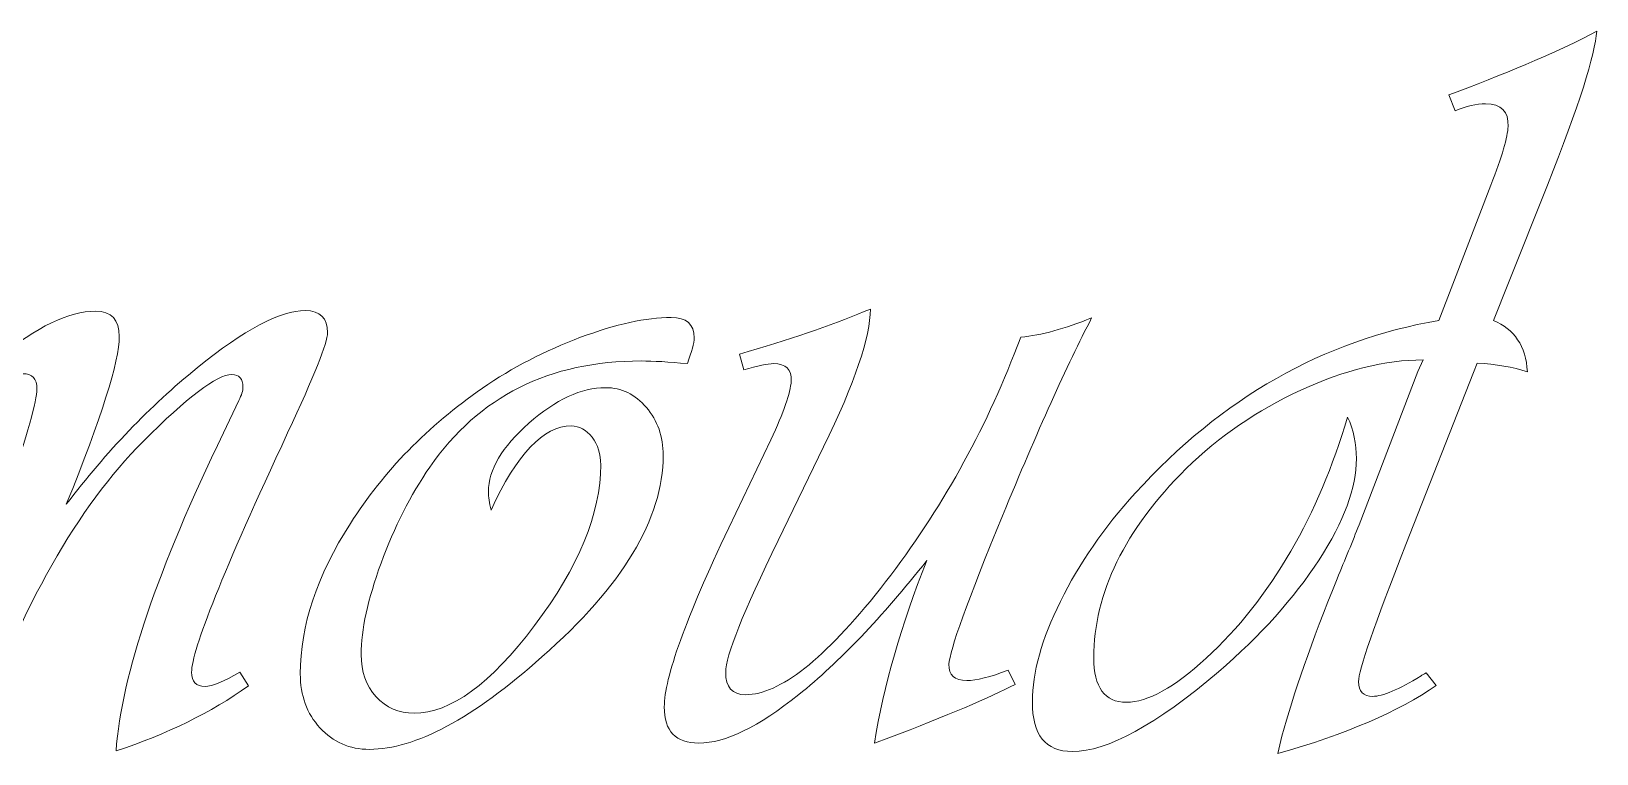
# Model space of a CAD drawing. Header units: millimetres. Extents: x -294 to -67, y -339 to 1001.
# Drawn here: x -82.0355 to -81.5501, y -22.2845 to -22.0607 of the extents above; entities that cross this region are included whole.
import ezdxf

# ---------------------------------------------------------------- set-up
doc = ezdxf.new("R2010")
doc.units = ezdxf.units.MM
doc.header["$LTSCALE"] = 500
doc.header["$MEASUREMENT"] = 0
doc.layers.add('Dim', color=142, linetype='Continuous', lineweight=0)
doc.layers.add('UG-Khartosha', color=11, linetype='Continuous', lineweight=20)

# ---------------------------------------------------------------- blocks, each defined once
blk = doc.blocks.new('fghty')
at = {"layer": 'UG-Khartosha'}
for points, knots in [([(-278.46735, -81.60847), (-278.46782, -81.61599), (-278.47312, -81.63265), (-278.48337, -81.65852), (-278.48337, -81.65852), (-278.48337, -81.65852), (-278.49601, -81.69021), (-278.49601, -81.69021), (-278.49601, -81.69021), (-278.49601, -81.69021), (-278.50097, -81.7025), (-278.50097, -81.7025), (-278.50097, -81.7025), (-278.49415, -81.70524), (-278.49042, -81.71083), (-278.4899, -81.71922), (-278.4899, -81.71922), (-278.49468, -81.71765), (-278.50009, -81.71672), (-278.50627, -81.71637), (-278.50627, -81.71637), (-278.50627, -81.71637), (-278.50743, -81.7194), (-278.50743, -81.7194), (-278.50743, -81.7194), (-278.50743, -81.7194), (-278.52946, -81.77538), (-278.52946, -81.77538), (-278.52946, -81.77538), (-278.53971, -81.80149), (-278.54484, -81.81628), (-278.54484, -81.81995), (-278.54484, -81.81995), (-278.54484, -81.82316), (-278.54332, -81.82473), (-278.54024, -81.82473), (-278.54024, -81.82473), (-278.53703, -81.82473), (-278.53179, -81.82252), (-278.52451, -81.81809), (-278.52451, -81.81809), (-278.52415, -81.81786), (-278.52363, -81.8175), (-278.52282, -81.81704), (-278.52282, -81.81704), (-278.52282, -81.81704), (-278.51955, -81.82117), (-278.51955, -81.82117), (-278.51955, -81.82117), (-278.53185, -81.82968), (-278.54903, -81.83708), (-278.57111, -81.84337), (-278.57111, -81.84337), (-278.57111, -81.84337), (-278.56977, -81.83772), (-278.56977, -81.83772), (-278.56977, -81.83772), (-278.5661, -81.82409), (-278.56016, -81.80702), (-278.55183, -81.78651), (-278.55183, -81.78651), (-278.54921, -81.78022), (-278.54682, -81.77439), (-278.54466, -81.76892), (-278.54466, -81.76892), (-278.54466, -81.76892), (-278.52555, -81.71911), (-278.52555, -81.71911), (-278.52555, -81.71911), (-278.52555, -81.71911), (-278.52387, -81.71532), (-278.52387, -81.71532), (-278.52387, -81.71532), (-278.53616, -81.71532), (-278.54938, -81.71858), (-278.5636, -81.72516), (-278.5636, -81.72516), (-278.57781, -81.73169), (-278.59028, -81.7402), (-278.60094, -81.75068), (-278.60094, -81.75068), (-278.62098, -81.77061), (-278.631, -81.79106), (-278.631, -81.81215), (-278.631, -81.81215), (-278.631, -81.82182), (-278.62745, -81.82665), (-278.6204, -81.82665), (-278.6204, -81.82665), (-278.61347, -81.82665), (-278.60479, -81.82188), (-278.59442, -81.81232), (-278.59442, -81.81232), (-278.58399, -81.80276), (-278.57478, -81.79111), (-278.56686, -81.77748), (-278.56686, -81.77748), (-278.55934, -81.76449), (-278.55317, -81.74998), (-278.54839, -81.7339), (-278.54839, -81.7339), (-278.54647, -81.73816), (-278.54554, -81.74264), (-278.54554, -81.74742), (-278.54554, -81.74742), (-278.54554, -81.75686), (-278.54962, -81.76787), (-278.55771, -81.78033), (-278.55771, -81.78033), (-278.56587, -81.79286), (-278.57676, -81.80498), (-278.5904, -81.81675), (-278.5904, -81.81675), (-278.61079, -81.83405), (-278.62663, -81.84267), (-278.63799, -81.84267), (-278.63799, -81.84267), (-278.64668, -81.84267), (-278.65099, -81.83726), (-278.65099, -81.82648), (-278.65099, -81.82648), (-278.65099, -81.81698), (-278.64796, -81.80615), (-278.64184, -81.79385), (-278.64184, -81.79385), (-278.63578, -81.78156), (-278.62768, -81.76985), (-278.61754, -81.75866), (-278.61754, -81.75866), (-278.58923, -81.72761), (-278.55625, -81.70891), (-278.51874, -81.7025), (-278.51874, -81.7025), (-278.51874, -81.7025), (-278.51413, -81.69073), (-278.51413, -81.69073), (-278.51413, -81.69073), (-278.51413, -81.69073), (-278.50184, -81.65852), (-278.50184, -81.65852), (-278.50184, -81.65852), (-278.49817, -81.64919), (-278.49631, -81.64279), (-278.49619, -81.6394), (-278.49619, -81.6394), (-278.49596, -81.63451), (-278.4984, -81.63206), (-278.50353, -81.63206), (-278.50353, -81.63206), (-278.5065, -81.63206), (-278.50977, -81.63282), (-278.51344, -81.63428), (-278.51344, -81.63428), (-278.51344, -81.63428), (-278.51548, -81.62915), (-278.51548, -81.62915), (-278.51548, -81.62915), (-278.51548, -81.62915), (-278.51274, -81.6281), (-278.51274, -81.6281), (-278.51274, -81.6281), (-278.49421, -81.62117), (-278.47906, -81.61465), (-278.46735, -81.60847)], [0, 0, 0, 0, 0.02439, 0.02439, 0.02439, 0.02439, 0.04878, 0.04878, 0.04878, 0.04878, 0.073171, 0.073171, 0.073171, 0.073171, 0.097561, 0.097561, 0.097561, 0.097561, 0.121951, 0.121951, 0.121951, 0.121951, 0.146341, 0.146341, 0.146341, 0.146341, 0.170732, 0.170732, 0.170732, 0.170732, 0.195122, 0.195122, 0.195122, 0.195122, 0.219512, 0.219512, 0.219512, 0.219512, 0.243902, 0.243902, 0.243902, 0.243902, 0.268293, 0.268293, 0.268293, 0.268293, 0.292683, 0.292683, 0.292683, 0.292683, 0.317073, 0.317073, 0.317073, 0.317073, 0.341463, 0.341463, 0.341463, 0.341463, 0.365854, 0.365854, 0.365854, 0.365854, 0.390244, 0.390244, 0.390244, 0.390244, 0.414634, 0.414634, 0.414634, 0.414634, 0.439024, 0.439024, 0.439024, 0.439024, 0.463415, 0.463415, 0.463415, 0.463415, 0.487805, 0.487805, 0.487805, 0.487805, 0.512195, 0.512195, 0.512195, 0.512195, 0.536585, 0.536585, 0.536585, 0.536585, 0.560976, 0.560976, 0.560976, 0.560976, 0.585366, 0.585366, 0.585366, 0.585366, 0.609756, 0.609756, 0.609756, 0.609756, 0.634146, 0.634146, 0.634146, 0.634146, 0.658537, 0.658537, 0.658537, 0.658537, 0.682927, 0.682927, 0.682927, 0.682927, 0.707317, 0.707317, 0.707317, 0.707317, 0.731707, 0.731707, 0.731707, 0.731707, 0.756098, 0.756098, 0.756098, 0.756098, 0.780488, 0.780488, 0.780488, 0.780488, 0.804878, 0.804878, 0.804878, 0.804878, 0.829268, 0.829268, 0.829268, 0.829268, 0.853659, 0.853659, 0.853659, 0.853659, 0.878049, 0.878049, 0.878049, 0.878049, 0.902439, 0.902439, 0.902439, 0.902439, 0.926829, 0.926829, 0.926829, 0.926829, 0.95122, 0.95122, 0.95122, 0.95122, 0.97561, 0.97561, 0.97561, 0.97561, 1, 1, 1, 1]), ([(-278.90884, -81.81686), (-278.90884, -81.81686), (-278.9061, -81.82135), (-278.9061, -81.82135), (-278.9061, -81.82135), (-278.91822, -81.82997), (-278.93255, -81.83702), (-278.94916, -81.8425), (-278.94916, -81.8425), (-278.94735, -81.81768), (-278.93564, -81.78319), (-278.91414, -81.73903), (-278.91414, -81.73903), (-278.91414, -81.73903), (-278.90919, -81.72848), (-278.90919, -81.72848), (-278.90919, -81.72848), (-278.90832, -81.72674), (-278.90785, -81.72534), (-278.90785, -81.72417), (-278.90785, -81.72417), (-278.90785, -81.72144), (-278.90907, -81.72009), (-278.91146, -81.72009), (-278.91146, -81.72009), (-278.9163, -81.72009), (-278.92597, -81.72738), (-278.94042, -81.74194), (-278.94042, -81.74194), (-278.9509, -81.75243), (-278.96081, -81.76577), (-278.97007, -81.78208), (-278.97007, -81.78208), (-278.97933, -81.79834), (-278.98685, -81.81529), (-278.99268, -81.83295), (-278.99268, -81.83295), (-278.99938, -81.83463), (-279.00742, -81.83784), (-279.01674, -81.8425), (-279.01674, -81.8425), (-279.01674, -81.8425), (-279.01487, -81.83772), (-279.01487, -81.83772), (-279.01487, -81.83772), (-279.01487, -81.83772), (-279.00462, -81.81261), (-279.00462, -81.81261), (-279.00462, -81.81261), (-278.9971, -81.79409), (-278.99029, -81.77579), (-278.98411, -81.75767), (-278.98411, -81.75767), (-278.978, -81.73961), (-278.97491, -81.7286), (-278.97491, -81.72476), (-278.97491, -81.72476), (-278.97491, -81.72144), (-278.97642, -81.7198), (-278.97951, -81.7198), (-278.97951, -81.7198), (-278.98341, -81.7198), (-278.98982, -81.72441), (-278.9988, -81.73355), (-278.9988, -81.73355), (-279.00782, -81.7427), (-279.01616, -81.75319), (-279.02391, -81.76501), (-279.02391, -81.76501), (-279.0373, -81.78576), (-279.04901, -81.80865), (-279.05892, -81.83382), (-279.05892, -81.83382), (-279.06037, -81.83422), (-279.06125, -81.83452), (-279.06148, -81.83463), (-279.06148, -81.83463), (-279.06148, -81.83463), (-279.07051, -81.8379), (-279.07051, -81.8379), (-279.07051, -81.8379), (-279.07412, -81.83912), (-279.07791, -81.84057), (-279.08176, -81.84215), (-279.08176, -81.84215), (-279.07902, -81.83638), (-279.07372, -81.82385), (-279.06573, -81.80463), (-279.06573, -81.80463), (-279.06573, -81.80463), (-279.05239, -81.77253), (-279.05239, -81.77253), (-279.05239, -81.77253), (-279.04243, -81.74818), (-279.03725, -81.73297), (-279.03689, -81.72691), (-279.03689, -81.72691), (-279.03666, -81.72284), (-279.03829, -81.7208), (-279.04185, -81.7208), (-279.04185, -81.7208), (-279.04412, -81.7208), (-279.0475, -81.72184), (-279.05204, -81.72388), (-279.05204, -81.72388), (-279.05204, -81.72388), (-279.05414, -81.71841), (-279.05414, -81.71841), (-279.05414, -81.71841), (-279.04423, -81.7145), (-279.03148, -81.70775), (-279.01586, -81.69807), (-279.01586, -81.69807), (-279.01586, -81.69807), (-279.01213, -81.69569), (-279.01213, -81.69569), (-279.01213, -81.69569), (-279.01178, -81.69831), (-279.01161, -81.70052), (-279.01161, -81.70233), (-279.01161, -81.70233), (-279.01161, -81.712), (-279.01755, -81.73128), (-279.02938, -81.76006), (-279.02938, -81.76006), (-278.99775, -81.71969), (-278.97322, -81.69947), (-278.9558, -81.69947), (-278.9558, -81.69947), (-278.95067, -81.69947), (-278.94811, -81.70221), (-278.94811, -81.70769), (-278.94811, -81.70769), (-278.94811, -81.71584), (-278.95388, -81.73408), (-278.96535, -81.76228), (-278.96535, -81.76228), (-278.95225, -81.74509), (-278.93809, -81.73029), (-278.92277, -81.71788), (-278.92277, -81.71788), (-278.90744, -81.70547), (-278.89573, -81.6993), (-278.88752, -81.6993), (-278.88752, -81.6993), (-278.88274, -81.6993), (-278.88035, -81.70168), (-278.88035, -81.70646), (-278.88035, -81.70646), (-278.88035, -81.70978), (-278.88466, -81.72062), (-278.89334, -81.73909), (-278.89334, -81.73909), (-278.91414, -81.78377), (-278.92457, -81.80976), (-278.92457, -81.81692), (-278.92457, -81.81692), (-278.92457, -81.82001), (-278.92311, -81.82153), (-278.92015, -81.82153), (-278.92015, -81.82153), (-278.91799, -81.82153), (-278.9142, -81.81995), (-278.90884, -81.81686)], [0, 0, 0, 0, 0.02439, 0.02439, 0.02439, 0.02439, 0.04878, 0.04878, 0.04878, 0.04878, 0.073171, 0.073171, 0.073171, 0.073171, 0.097561, 0.097561, 0.097561, 0.097561, 0.121951, 0.121951, 0.121951, 0.121951, 0.146341, 0.146341, 0.146341, 0.146341, 0.170732, 0.170732, 0.170732, 0.170732, 0.195122, 0.195122, 0.195122, 0.195122, 0.219512, 0.219512, 0.219512, 0.219512, 0.243902, 0.243902, 0.243902, 0.243902, 0.268293, 0.268293, 0.268293, 0.268293, 0.292683, 0.292683, 0.292683, 0.292683, 0.317073, 0.317073, 0.317073, 0.317073, 0.341463, 0.341463, 0.341463, 0.341463, 0.365854, 0.365854, 0.365854, 0.365854, 0.390244, 0.390244, 0.390244, 0.390244, 0.414634, 0.414634, 0.414634, 0.414634, 0.439024, 0.439024, 0.439024, 0.439024, 0.463415, 0.463415, 0.463415, 0.463415, 0.487805, 0.487805, 0.487805, 0.487805, 0.512195, 0.512195, 0.512195, 0.512195, 0.536585, 0.536585, 0.536585, 0.536585, 0.560976, 0.560976, 0.560976, 0.560976, 0.585366, 0.585366, 0.585366, 0.585366, 0.609756, 0.609756, 0.609756, 0.609756, 0.634146, 0.634146, 0.634146, 0.634146, 0.658537, 0.658537, 0.658537, 0.658537, 0.682927, 0.682927, 0.682927, 0.682927, 0.707317, 0.707317, 0.707317, 0.707317, 0.731707, 0.731707, 0.731707, 0.731707, 0.756098, 0.756098, 0.756098, 0.756098, 0.780488, 0.780488, 0.780488, 0.780488, 0.804878, 0.804878, 0.804878, 0.804878, 0.829268, 0.829268, 0.829268, 0.829268, 0.853659, 0.853659, 0.853659, 0.853659, 0.878049, 0.878049, 0.878049, 0.878049, 0.902439, 0.902439, 0.902439, 0.902439, 0.926829, 0.926829, 0.926829, 0.926829, 0.95122, 0.95122, 0.95122, 0.95122, 0.97561, 0.97561, 0.97561, 0.97561, 1, 1, 1, 1]), ([(-278.76325, -81.71654), (-278.76931, -81.71596), (-278.77432, -81.71567), (-278.77828, -81.71567), (-278.77828, -81.71567), (-278.80817, -81.71567), (-278.83112, -81.72715), (-278.84703, -81.75016), (-278.84703, -81.75016), (-278.85332, -81.75925), (-278.85862, -81.76967), (-278.86293, -81.78144), (-278.86293, -81.78144), (-278.86724, -81.79327), (-278.8694, -81.80312), (-278.8694, -81.8111), (-278.8694, -81.8111), (-278.8694, -81.81669), (-278.86777, -81.82123), (-278.86456, -81.82484), (-278.86456, -81.82484), (-278.8613, -81.8284), (-278.85716, -81.83021), (-278.85216, -81.83021), (-278.85216, -81.83021), (-278.84033, -81.83021), (-278.82728, -81.82071), (-278.81295, -81.80172), (-278.81295, -81.80172), (-278.79861, -81.78267), (-278.79145, -81.76525), (-278.79145, -81.74946), (-278.79145, -81.74946), (-278.79145, -81.74591), (-278.79238, -81.74293), (-278.79424, -81.74048), (-278.79424, -81.74048), (-278.79617, -81.73804), (-278.79838, -81.73681), (-278.801, -81.73681), (-278.801, -81.73681), (-278.81009, -81.73681), (-278.81877, -81.74591), (-278.8271, -81.76414), (-278.8271, -81.76414), (-278.82769, -81.76187), (-278.82797, -81.75989), (-278.82797, -81.75814), (-278.82797, -81.75814), (-278.82797, -81.75109), (-278.82361, -81.74369), (-278.81481, -81.73594), (-278.81481, -81.73594), (-278.80607, -81.72819), (-278.79774, -81.72435), (-278.78988, -81.72435), (-278.78988, -81.72435), (-278.78469, -81.72435), (-278.7802, -81.72651), (-278.77659, -81.73076), (-278.77659, -81.73076), (-278.77292, -81.73501), (-278.77112, -81.74025), (-278.77112, -81.74637), (-278.77112, -81.74637), (-278.77112, -81.76699), (-278.78428, -81.78884), (-278.81056, -81.81191), (-278.81056, -81.81191), (-278.83304, -81.83195), (-278.8518, -81.84197), (-278.86666, -81.84197), (-278.86666, -81.84197), (-278.87319, -81.84197), (-278.87855, -81.83965), (-278.8828, -81.83498), (-278.8828, -81.83498), (-278.88705, -81.83032), (-278.88921, -81.82444), (-278.88921, -81.81739), (-278.88921, -81.81739), (-278.88921, -81.80183), (-278.88379, -81.78552), (-278.87289, -81.76851), (-278.87289, -81.76851), (-278.86206, -81.7515), (-278.84773, -81.73681), (-278.82996, -81.72452), (-278.82996, -81.72452), (-278.82023, -81.71782), (-278.80951, -81.71235), (-278.79797, -81.70798), (-278.79797, -81.70798), (-278.78644, -81.70367), (-278.77665, -81.70151), (-278.76855, -81.70151), (-278.76855, -81.70151), (-278.76354, -81.70151), (-278.76104, -81.70372), (-278.76104, -81.70815), (-278.76104, -81.70815), (-278.76104, -81.70984), (-278.76179, -81.71264), (-278.76325, -81.71654)], [0, 0, 0, 0, 0.038462, 0.038462, 0.038462, 0.038462, 0.076923, 0.076923, 0.076923, 0.076923, 0.115385, 0.115385, 0.115385, 0.115385, 0.153846, 0.153846, 0.153846, 0.153846, 0.192308, 0.192308, 0.192308, 0.192308, 0.230769, 0.230769, 0.230769, 0.230769, 0.269231, 0.269231, 0.269231, 0.269231, 0.307692, 0.307692, 0.307692, 0.307692, 0.346154, 0.346154, 0.346154, 0.346154, 0.384615, 0.384615, 0.384615, 0.384615, 0.423077, 0.423077, 0.423077, 0.423077, 0.461538, 0.461538, 0.461538, 0.461538, 0.5, 0.5, 0.5, 0.5, 0.538462, 0.538462, 0.538462, 0.538462, 0.576923, 0.576923, 0.576923, 0.576923, 0.615385, 0.615385, 0.615385, 0.615385, 0.653846, 0.653846, 0.653846, 0.653846, 0.692308, 0.692308, 0.692308, 0.692308, 0.730769, 0.730769, 0.730769, 0.730769, 0.769231, 0.769231, 0.769231, 0.769231, 0.807692, 0.807692, 0.807692, 0.807692, 0.846154, 0.846154, 0.846154, 0.846154, 0.884615, 0.884615, 0.884615, 0.884615, 0.923077, 0.923077, 0.923077, 0.923077, 0.961538, 0.961538, 0.961538, 0.961538, 1, 1, 1, 1]), ([(-278.6317, -81.70168), (-278.63962, -81.71689), (-278.64935, -81.73839), (-278.66071, -81.766), (-278.66071, -81.766), (-278.67207, -81.79368), (-278.6779, -81.80976), (-278.67814, -81.8143), (-278.67814, -81.8143), (-278.67825, -81.81786), (-278.67633, -81.8196), (-278.67231, -81.8196), (-278.67231, -81.8196), (-278.66922, -81.8196), (-278.66473, -81.81849), (-278.65885, -81.81622), (-278.65885, -81.81622), (-278.65885, -81.81622), (-278.65658, -81.82083), (-278.65658, -81.82083), (-278.65658, -81.82083), (-278.66491, -81.82514), (-278.6786, -81.83096), (-278.69771, -81.83825), (-278.69771, -81.83825), (-278.69771, -81.83825), (-278.70237, -81.83993), (-278.70237, -81.83993), (-278.70237, -81.83993), (-278.6994, -81.82141), (-278.69369, -81.8016), (-278.6853, -81.78051), (-278.6853, -81.78051), (-278.69998, -81.79909), (-278.71385, -81.8136), (-278.72701, -81.82415), (-278.72701, -81.82415), (-278.74012, -81.83469), (-278.75096, -81.83993), (-278.75952, -81.83993), (-278.75952, -81.83993), (-278.76704, -81.83993), (-278.77076, -81.83603), (-278.77076, -81.82817), (-278.77076, -81.82817), (-278.77076, -81.81873), (-278.76377, -81.79933), (-278.74979, -81.76997), (-278.74979, -81.76997), (-278.74979, -81.76997), (-278.7361, -81.7413), (-278.7361, -81.7413), (-278.7361, -81.7413), (-278.73191, -81.73239), (-278.72969, -81.72604), (-278.72946, -81.72219), (-278.72946, -81.72219), (-278.72923, -81.71841), (-278.73115, -81.71654), (-278.73529, -81.71654), (-278.73529, -81.71654), (-278.73709, -81.71654), (-278.7403, -81.71724), (-278.74484, -81.71858), (-278.74484, -81.71858), (-278.74484, -81.71858), (-278.74624, -81.71346), (-278.74624, -81.71346), (-278.74624, -81.71346), (-278.74624, -81.71346), (-278.7435, -81.71258), (-278.7435, -81.71258), (-278.7435, -81.71258), (-278.72754, -81.70792), (-278.71431, -81.70332), (-278.70371, -81.69877), (-278.70371, -81.69877), (-278.70371, -81.70786), (-278.70878, -81.72284), (-278.71892, -81.74363), (-278.71892, -81.74363), (-278.71892, -81.74363), (-278.73371, -81.77404), (-278.73371, -81.77404), (-278.73371, -81.77404), (-278.74507, -81.79735), (-278.75078, -81.81162), (-278.75078, -81.81686), (-278.75078, -81.81686), (-278.75078, -81.82176), (-278.74863, -81.8242), (-278.74432, -81.8242), (-278.74432, -81.8242), (-278.73325, -81.8242), (-278.71862, -81.81267), (-278.70045, -81.78966), (-278.70045, -81.78966), (-278.68227, -81.76659), (-278.66776, -81.74119), (-278.65693, -81.71346), (-278.65693, -81.71346), (-278.65693, -81.71346), (-278.65471, -81.70798), (-278.65471, -81.70798), (-278.65471, -81.70798), (-278.64813, -81.70728), (-278.64044, -81.70518), (-278.6317, -81.70168)], [0, 0, 0, 0, 0.037037, 0.037037, 0.037037, 0.037037, 0.074074, 0.074074, 0.074074, 0.074074, 0.111111, 0.111111, 0.111111, 0.111111, 0.148148, 0.148148, 0.148148, 0.148148, 0.185185, 0.185185, 0.185185, 0.185185, 0.222222, 0.222222, 0.222222, 0.222222, 0.259259, 0.259259, 0.259259, 0.259259, 0.296296, 0.296296, 0.296296, 0.296296, 0.333333, 0.333333, 0.333333, 0.333333, 0.37037, 0.37037, 0.37037, 0.37037, 0.407407, 0.407407, 0.407407, 0.407407, 0.444444, 0.444444, 0.444444, 0.444444, 0.481481, 0.481481, 0.481481, 0.481481, 0.518519, 0.518519, 0.518519, 0.518519, 0.555556, 0.555556, 0.555556, 0.555556, 0.592593, 0.592593, 0.592593, 0.592593, 0.62963, 0.62963, 0.62963, 0.62963, 0.666667, 0.666667, 0.666667, 0.666667, 0.703704, 0.703704, 0.703704, 0.703704, 0.740741, 0.740741, 0.740741, 0.740741, 0.777778, 0.777778, 0.777778, 0.777778, 0.814815, 0.814815, 0.814815, 0.814815, 0.851852, 0.851852, 0.851852, 0.851852, 0.888889, 0.888889, 0.888889, 0.888889, 0.925926, 0.925926, 0.925926, 0.925926, 0.962963, 0.962963, 0.962963, 0.962963, 1, 1, 1, 1])]:
    blk.add_open_spline(points, degree=3, knots=knots, dxfattribs=at)

msp = doc.modelspace()

# ---------------------------------------------------------------- block references
at = {"layer": 'Dim', "linetype": 'Continuous', "xscale": 0.952857142857144, "yscale": 0.952857142857144, "zscale": 0.952857142857144}
msp.add_blockref('fghty', (183.78946, 55.70052), dxfattribs=at)

doc.saveas('drawing.dxf')
